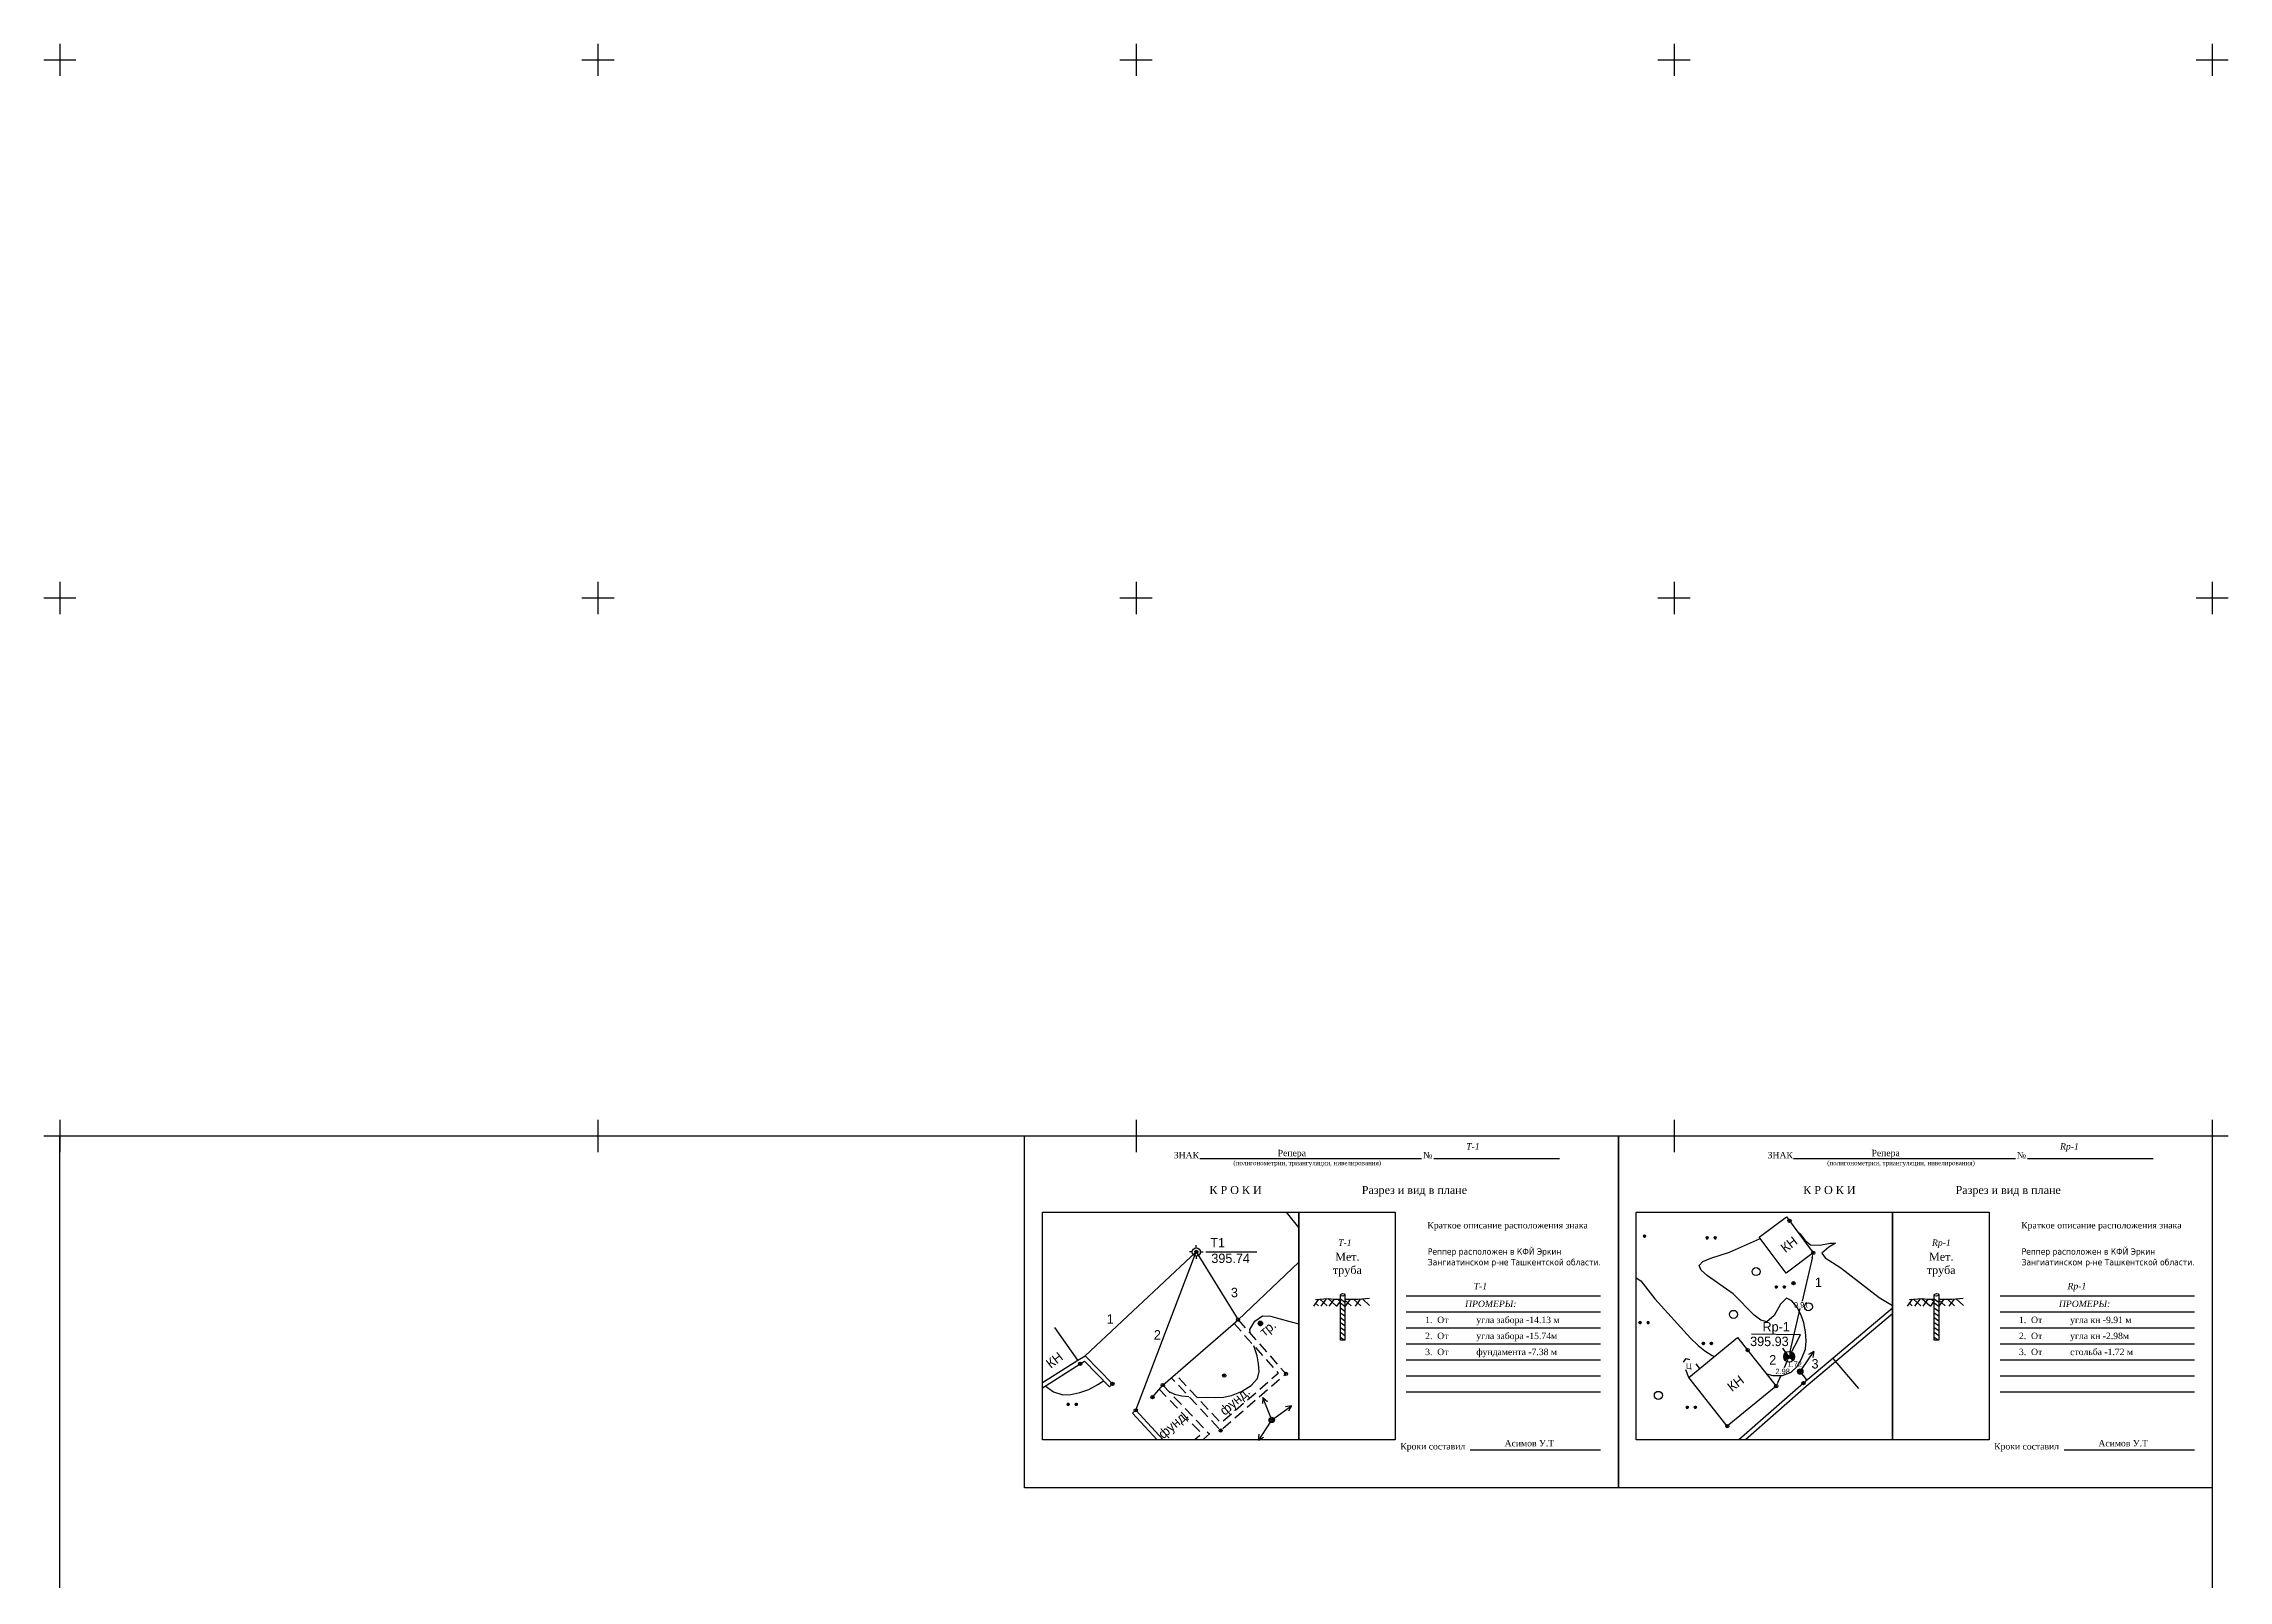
# Model space of a CAD drawing. Extents: x 0 to 61402, y 0 to 11552.
# Drawn here: x 61198.5 to 61401.5, y 11408.7 to 11551.5 of the extents above; entities that cross this region are included whole.
import ezdxf

# ---------------------------------------------------------------- set-up
doc = ezdxf.new("R2010")
doc.units = 0
doc.header["$LTSCALE"] = 0.5
doc.header["$MEASUREMENT"] = 0
doc.header["$PDMODE"] = 32
doc.header["$PDSIZE"] = 0.3
for name, pattern in [('Д_ТРОТ_ТРУБА', [3, 1.5, -1.5]), ('ДОРОГИ_СТРОЯЩ', [9, 8, -1]), ('ЗД_СТР_РАЗВ', [3, 2, -1])]:
    doc.linetypes.add(name, pattern=pattern)
doc.layers.get('0').update_dxf_attribs({"linetype": 'CONTINUOUS'})
doc.layers.get('Defpoints').update_dxf_attribs({"linetype": 'CONTINUOUS'})
for name, color, linetype in [('(001) Сетка', 92, 'CONTINUOUS'), ('(002) Рамка', 7, 'CONTINUOUS'), ('(003) Пункты', 7, 'CONTINUOUS'), ('(007) Здания', 7, 'CONTINUOUS'), ('(020) Теплотрасса', 7, 'ИК_Теплотраса -------т--------'), ('(022) Возд. Линии', 7, 'CONTINUOUS'), ('(025) Дорога', 7, 'CONTINUOUS'), ('(036) Растительность', 7, 'CONTINUOUS'), ('(037) Контуры', 7, 'CONTINUOUS'), ('(038) Деревья', 7, 'CONTINUOUS'), ('(040) Ограда', 7, 'CONTINUOUS'), ('R_Поверхность1_CNT-MIN', 7, 'CONTINUOUS'), ('доп_пик_отм', 7, 'CONTINUOUS'), ('Кроки', 7, 'CONTINUOUS'), ('ТОЧКИ_ОБОСНОВАНИЯ', 5, 'CONTINUOUS')]:
    doc.layers.add(name, color=color, linetype=linetype)
doc.styles.add('BM-431', font='Bm431.ttf')
doc.styles.add('D-431', font='D431.ttf')
doc.styles.add('P-131', font='P131.ttf')
doc.styles.add('S', font='txtwr', dxfattribs={"oblique": 15})
doc.linetypes.add('GAZ_VOZDUSH', pattern='A,1,-2,["~",Standard,S=3,R=0,X=-1.5,Y=-1.5],-1,10', length=14)
doc.linetypes.add('Ograda metalicheskaya 1m', pattern='A,2,-0.5,[3,M,S=1,R=0,X=0,Y=0],-0.5,2', length=5)
doc.linetypes.add('ИК_Теплотраса -------т--------', pattern='A,9,-0.6,["Т",Standard,S=1.2,R=0,X=0,Y=-0.6],-1.2', length=10.8)
doc.linetypes.add('ОГРАДА_БЕТ', pattern='A,4,["|",Standard,S=0.8,R=0,X=0,Y=-0.8],4', length=8)
doc.linetypes.add('ОГРАДА_ДЕР', pattern='A,2.5,["|",Standard,S=0.8,R=0,X=0,Y=-0.8],2.5', length=5)
doc.linetypes.add('ОГРАДА_М_1М', pattern='A,2.5,["о",Standard,S=1,R=0,X=0,Y=-0.35],0.5,["0",Standard,S=0.5,R=0,X=-0.3,Y=-0.25],2.5', length=5.5)
doc.dimstyles.get("Standard").update_dxf_attribs({"dimtxt": 0.18, "dimasz": 0.18, "dimexe": 0.18, "dimexo": 0.0625, "dimgap": 0.09, "dimtad": 0, "dimtih": 1, "dimtoh": 1, "dimdec": 4, "dimzin": 0, "dimdsep": 46, "dimtxsty": 'Standard', "dimcen": 0.09, "dimadec": 0, "dimazin": 0, "dimtfac": 1, "dimtdec": 4, "dimtofl": 0, "dimtmove": 0, "dimatfit": 3, "dimfxl": 1, "dimtolj": 1, "dimtzin": 0, "dimarcsym": 0})

# ---------------------------------------------------------------- blocks, each defined once
blk = doc.blocks.new('Setka')
at = {"layer": '(001) Сетка'}
for p, q in [((-1.5, 0), (1.5, 0)), ((0, 1.5), (0, -1.5))]:
    blk.add_line(p, q, dxfattribs=at)
blk = doc.blocks.new('S1')
at = {"layer": '(022) Возд. Линии'}
for p, q in [((-2, 0), (-1.5, 0.25)), ((-2, 0), (-1.5, -0.25)), ((0, 0), (-2, 0))]:
    blk.add_line(p, q, dxfattribs=at)
blk = doc.blocks.new('SS')
at = {"layer": '(022) Возд. Линии'}
blk.add_circle((0, 0), 0.25, dxfattribs=at)
blk = doc.blocks.new('I00110')
h = blk.add_hatch(color=7)
edge = h.paths.add_edge_path()
edge.add_line((0, 0), (-0.71, 0.71))
edge.add_arc((0, 0), 1, 135, 225)
edge.add_line((-0.71, -0.71), (0, 0))
edge = h.paths.add_edge_path()
edge.add_line((0, 0), (0.71, -0.71))
edge.add_arc((0, 0), 1, 315, 405)
edge.add_line((0.71, 0.71), (0, 0))
at = {"color": 7}
for points in [[(0, 0), (-0.71, 0.71, 0.414214), (-0.71, -0.71)], [(0, 0), (0.71, -0.71, 0.414214), (0.71, 0.71)]]:
    blk.add_lwpolyline(points, format="xyb", close=True, dxfattribs=at)
blk.add_lwpolyline([(0.02, 0), (0.02, 0)], dxfattribs=at)
blk.add_circle((0, 0), 1)
at = {"color": 4, "linetype": 'Continuous', "style": 'S', "oblique": 15}
blk.add_attdef('G', (1.38, 0.22), '', height=2, dxfattribs=at)
at = {"color": 4, "style": 'S', "oblique": 15}
blk.add_attdef('Z', (1.48, -2.3), '', height=2, dxfattribs=at)
blk = doc.blocks.new('d')
at = {"layer": '(038) Деревья'}
blk.add_ellipse((0, 0), major_axis=(0.265, 0.265), ratio=1, start_param=5.497787, end_param=11.780972, dxfattribs=at)
blk = doc.blocks.new('*X59')
at = {"color": 0}
for p, q in [((1.8, 2.04), (2.2, 2.04)), ((1.8, 2.03), (2.2, 2.03)), ((1.8, 2.02), (2.2, 2.02)), ((1.8, 2.01), (2.2, 2.01)), ((1.8, 2), (2.2, 2)), ((1.8, 1.99), (2.2, 1.99)), ((1.8, 1.98), (2.2, 1.98)), ((1.8, 1.97), (2.2, 1.97)), ((1.8, 1.96), (2.2, 1.96)), ((1.81, 2.07), (2.19, 2.07)), ((1.81, 2.06), (2.19, 2.06)), ((1.81, 2.05), (2.19, 2.05)), ((1.81, 1.95), (2.19, 1.95)), ((1.81, 1.94), (2.19, 1.94)), ((1.81, 1.93), (2.19, 1.93)), ((1.82, 2.09), (2.18, 2.09)), ((1.82, 2.08), (2.18, 2.08)), ((1.82, 1.92), (2.18, 1.92)), ((1.82, 1.91), (2.18, 1.91)), ((1.83, 2.11), (2.17, 2.11)), ((1.83, 2.1), (2.17, 2.1)), ((1.83, 1.9), (2.17, 1.9)), ((1.83, 1.89), (2.17, 1.89)), ((1.84, 2.12), (2.16, 2.12)), ((1.84, 1.88), (2.16, 1.88)), ((1.85, 2.13), (2.15, 2.13)), ((1.85, 1.87), (2.15, 1.87)), ((1.86, 2.14), (2.14, 2.14)), ((1.86, 1.86), (2.14, 1.86)), ((1.87, 2.15), (2.13, 2.15)), ((1.87, 1.85), (2.13, 1.85)), ((1.88, 2.16), (2.12, 2.16)), ((1.88, 1.84), (2.12, 1.84)), ((1.9, 2.17), (2.11, 2.17)), ((1.9, 1.83), (2.11, 1.83)), ((1.91, 2.18), (2.09, 2.18)), ((1.91, 1.82), (2.09, 1.82)), ((1.94, 2.19), (2.06, 2.19)), ((1.94, 1.81), (2.06, 1.81))]:
    blk.add_line(p, q, dxfattribs=at)
blk = doc.blocks.new('I04100')
blk.add_circle((0, 0), 0.2)
blk.add_blockref('*X59', (-2, -2))
blk = doc.blocks.new('*D289')
at = {"layer": '(037) Контуры', "color": 0, "linetype": 'ByBlock', "lineweight": -2}
for p, q in [((61360.39, 11429.89), (61360.1, 11430.29)), ((61360.74, 11429.52), (61360.84, 11429.6)), ((61361.77, 11428.15), (61361.87, 11428.22)), ((61362.02, 11427.71), (61362.32, 11427.31))]:
    blk.add_line(p, q, dxfattribs=at)
at = {"layer": '(037) Контуры', "color": 0, "linetype": 'ByBlock'}
for points in [[(61360.46, 11429.94), (61360.33, 11429.84), (61360.69, 11429.49)], [(61362.09, 11427.76), (61361.96, 11427.66), (61361.72, 11428.11)]]:
    blk.add_solid(points, dxfattribs=at)
at = {"layer": 'Defpoints', "color": 0, "linetype": 'ByBlock'}
for p in [(61360.69, 11429.49, 395.93), (61361.72, 11428.11, 394.71), (61361.72, 11428.11)]:
    blk.add_point(p, dxfattribs=at)
at = {"layer": '(037) Контуры', "color": 0, "linetype": 'ByBlock', "insert": (61361.21, 11428.8), "char_height": 0.5, "attachment_point": 5}
blk.add_mtext('\\A1;1.72', dxfattribs=at)
blk = doc.blocks.new('*D290')
at = {"layer": '(037) Контуры', "color": 0, "linetype": 'ByBlock', "lineweight": -2}
for p, q in [((61360.49, 11429.03), (61360.24, 11428.46)), ((61360.63, 11429.51), (61360.52, 11429.56)), ((61359.69, 11427.21), (61359.94, 11427.78)), ((61359.44, 11426.78), (61359.33, 11426.83))]:
    blk.add_line(p, q, dxfattribs=at)
at = {"layer": '(037) Контуры', "color": 0, "linetype": 'ByBlock'}
for points in [[(61360.41, 11429.06), (61360.56, 11429), (61360.69, 11429.49)], [(61359.62, 11427.25), (61359.77, 11427.18), (61359.49, 11426.75)]]:
    blk.add_solid(points, dxfattribs=at)
at = {"layer": 'Defpoints', "color": 0, "linetype": 'ByBlock'}
for p in [(61360.69, 11429.49, 395.93), (61359.49, 11426.75, 394.79), (61359.49, 11426.75)]:
    blk.add_point(p, dxfattribs=at)
at = {"layer": '(037) Контуры', "color": 0, "linetype": 'ByBlock', "insert": (61360.09, 11428.12), "char_height": 0.5, "attachment_point": 5}
blk.add_mtext('\\A1;2.98', dxfattribs=at)
blk = doc.blocks.new('*D291')
at = {"layer": '(037) Контуры', "color": 0, "linetype": 'ByBlock', "lineweight": -2}
for p, q in [((61362.87, 11439.15), (61362.76, 11439.18)), ((61362.82, 11438.65), (61361.89, 11434.65)), ((61360.8, 11429.97), (61361.73, 11433.97)), ((61360.63, 11429.5), (61360.51, 11429.53))]:
    blk.add_line(p, q, dxfattribs=at)
at = {"layer": '(037) Контуры', "color": 0, "linetype": 'ByBlock'}
for points in [[(61362.74, 11438.67), (61362.9, 11438.63), (61362.93, 11439.14)], [(61360.72, 11429.99), (61360.88, 11429.96), (61360.69, 11429.49)]]:
    blk.add_solid(points, dxfattribs=at)
at = {"layer": 'Defpoints', "color": 0, "linetype": 'ByBlock'}
for p in [(61362.93, 11439.14, 394.99), (61360.69, 11429.49), (61360.69, 11429.49)]:
    blk.add_point(p, dxfattribs=at)
at = {"layer": '(037) Контуры', "color": 0, "linetype": 'ByBlock', "insert": (61361.81, 11434.31), "char_height": 0.5, "attachment_point": 5}
blk.add_mtext('\\A1;9.91', dxfattribs=at)
blk = doc.blocks.new('I00050')
for p, q in [((0, 0.735), (0, 1.235)), ((0, -0.03), (0, 0.03)), ((-0.75, -0.015), (-1.25, -0.015)), ((0, -0.765), (0, -1.265)), ((0.75, -0.015), (1.25, -0.015))]:
    blk.add_line(p, q)
blk.add_circle((0, -0.015), 0.75)
at = {"style": 'S', "oblique": 15}
blk.add_attdef('N', (-3.795308, -0.678277), '', height=2, dxfattribs=at)
at = {"color": 4, "style": 'S', "oblique": 15}
for tag, p in [('C', (1.44807, 0.170889)), ('Z', (1.578418, -2.220416))]:
    blk.add_attdef(tag, p, '', height=2, dxfattribs=at)
blk = doc.blocks.new('S2')
at = {"layer": '(022) Возд. Линии'}
for p, q in [((0, 0), (2, 0)), ((2, 0), (1.5, 0.25)), ((2, 0), (1.5, -0.25))]:
    blk.add_line(p, q, dxfattribs=at)
blk = doc.blocks.new('*X191')
at = {"color": 0}
for p, q in [((9.5, 5.08), (10.49, 5.08)), ((9.51, 5.12), (10.48, 5.12)), ((9.51, 5.11), (10.48, 5.11)), ((9.51, 5.1), (10.48, 5.1)), ((9.51, 5.09), (10.49, 5.09)), ((9.52, 5.16), (10.47, 5.16)), ((9.52, 5.15), (10.47, 5.15)), ((9.52, 5.14), (10.47, 5.14)), ((9.52, 5.13), (10.48, 5.13)), ((9.53, 5.18), (10.46, 5.18)), ((9.53, 5.17), (10.46, 5.17)), ((9.54, 5.2), (10.45, 5.2)), ((9.54, 5.19), (10.46, 5.19)), ((9.55, 5.22), (10.44, 5.22)), ((9.55, 5.21), (10.45, 5.21)), ((9.56, 5.24), (10.43, 5.24)), ((9.56, 5.23), (10.44, 5.23)), ((9.57, 5.26), (10.42, 5.26)), ((9.57, 5.25), (10.43, 5.25)), ((9.58, 5.27), (10.41, 5.27)), ((9.59, 5.29), (10.4, 5.29)), ((9.59, 5.28), (10.41, 5.28)), ((9.6, 5.3), (10.39, 5.3)), ((9.61, 5.31), (10.38, 5.31)), ((9.62, 5.32), (10.37, 5.32)), ((9.63, 5.33), (10.37, 5.33)), ((9.64, 5.34), (10.36, 5.34)), ((9.65, 5.35), (10.35, 5.35)), ((9.66, 5.36), (10.34, 5.36)), ((9.67, 5.37), (10.32, 5.37)), ((9.68, 5.38), (10.31, 5.38)), ((9.69, 5.39), (10.3, 5.39)), ((9.71, 5.4), (10.29, 5.4)), ((9.72, 5.41), (10.27, 5.41)), ((9.74, 5.42), (10.26, 5.42)), ((9.75, 5.43), (10.24, 5.43)), ((9.77, 5.44), (10.22, 5.44)), ((9.79, 5.45), (10.2, 5.45)), ((9.82, 5.46), (10.18, 5.46)), ((9.85, 5.47), (10.15, 5.47)), ((9.88, 5.48), (10.11, 5.48)), ((9.94, 5.49), (10.05, 5.49)), ((9.5, 5.07), (10.49, 5.07)), ((9.5, 5.06), (10.49, 5.06)), ((9.5, 5.05), (10.49, 5.05)), ((9.5, 5.04), (10.49, 5.04)), ((9.5, 5.03), (10.49, 5.03)), ((9.5, 5.02), (10.5, 5.02)), ((9.5, 5.01), (10.5, 5.01)), ((9.5, 5), (10.5, 5)), ((9.5, 4.99), (10.5, 4.99)), ((9.5, 4.98), (10.5, 4.98)), ((9.5, 4.97), (10.5, 4.97)), ((9.5, 4.96), (10.49, 4.96)), ((9.5, 4.95), (10.49, 4.95)), ((9.5, 4.94), (10.49, 4.94)), ((9.5, 4.93), (10.49, 4.93)), ((9.5, 4.92), (10.49, 4.92)), ((9.5, 4.91), (10.49, 4.91)), ((9.5, 4.9), (10.49, 4.9)), ((9.51, 4.89), (10.49, 4.89)), ((9.51, 4.88), (10.48, 4.88)), ((9.51, 4.87), (10.48, 4.87)), ((9.51, 4.86), (10.48, 4.86)), ((9.52, 4.85), (10.48, 4.85)), ((9.52, 4.84), (10.47, 4.84)), ((9.52, 4.83), (10.47, 4.83)), ((9.53, 4.82), (10.47, 4.82)), ((9.53, 4.81), (10.46, 4.81)), ((9.53, 4.8), (10.46, 4.8)), ((9.54, 4.79), (10.45, 4.79)), ((9.54, 4.78), (10.45, 4.78)), ((9.55, 4.77), (10.44, 4.77)), ((9.55, 4.76), (10.44, 4.76)), ((9.56, 4.75), (10.43, 4.75)), ((9.56, 4.74), (10.43, 4.74)), ((9.57, 4.73), (10.42, 4.73)), ((9.58, 4.72), (10.41, 4.72)), ((9.58, 4.71), (10.41, 4.71)), ((9.59, 4.7), (10.4, 4.7)), ((9.6, 4.69), (10.39, 4.69)), ((9.61, 4.68), (10.39, 4.68)), ((9.61, 4.67), (10.38, 4.67)), ((9.62, 4.66), (10.37, 4.66)), ((9.63, 4.65), (10.36, 4.65)), ((9.64, 4.64), (10.35, 4.64)), ((9.65, 4.63), (10.34, 4.63)), ((9.66, 4.62), (10.33, 4.62)), ((9.67, 4.61), (10.32, 4.61)), ((9.69, 4.6), (10.31, 4.6)), ((9.7, 4.59), (10.29, 4.59)), ((9.71, 4.58), (10.28, 4.58)), ((9.73, 4.57), (10.26, 4.57)), ((9.75, 4.56), (10.25, 4.56)), ((9.76, 4.55), (10.23, 4.55)), ((9.78, 4.54), (10.21, 4.54)), ((9.81, 4.53), (10.18, 4.53)), ((9.83, 4.52), (10.16, 4.52)), ((9.87, 4.51), (10.12, 4.51)), ((9.91, 4.5), (10.08, 4.5))]:
    blk.add_line(p, q, dxfattribs=at)
blk = doc.blocks.new('I01070')
at = {"color": 0}
blk.add_circle((0.05, 0.03), 0.5, dxfattribs=at)
blk.add_blockref('*X191', (-9.95, -4.96), dxfattribs=at)

msp = doc.modelspace()

# ---------------------------------------------------------------- linework, layer by layer
at = {"layer": '(002) Рамка', "linetype": 'Continuous'}
msp.add_lwpolyline([(61200, 11450), (61400, 11450), (61400, 11250), (61200, 11250)], close=True, dxfattribs=at)
at = {"layer": '(003) Пункты'}
msp.add_line((61306.479, 11439.227, 395.735), (61311.215, 11439.227, 395.735), dxfattribs=at)
at = {"layer": '(003) Пункты', "elevation": 395.93}
msp.add_lwpolyline([(61360.686, 11429.487), (61361.733, 11431.527), (61357.194, 11431.572)], dxfattribs=at)
at = {"layer": '(007) Здания', "linetype": 'Continuous'}
for points, elevation in [([(61360.401, 11437.256), (61357.911, 11440.609), (61360.445, 11442.491), (61362.935, 11439.137), (61360.401, 11437.256)], 395.008), ([(61294.608, 11429.169), (61292.453, 11432.214)], 395.418), ([(61354.947, 11423.038), (61351.358, 11427.566), (61355.905, 11431.282), (61359.494, 11426.754), (61354.947, 11423.038)], 394.83), ([(61364.74, 11429.318), (61367.131, 11426.535)], 395.549)]:
    msp.add_lwpolyline(points, dxfattribs=dict(at, elevation=elevation))
at = {"layer": '(007) Здания', "linetype": 'ЗД_СТР_РАЗВ', "flags": 128}
for points, elevation in [([(61309.479, 11432.927), (61313.934, 11427.888), (61307.872, 11422.633), (61303.277, 11427.54)], 395.543), ([(61309.104, 11432.596), (61313.225, 11427.935), (61307.908, 11423.326), (61303.642, 11427.881)], 395.543), ([(61302.127, 11426.51), (61306.1, 11422.338), (61305.459, 11421.761)], 395.535), ([(61302.489, 11426.855), (61306.816, 11422.31), (61306.206, 11421.761)], 395.535)]:
    msp.add_lwpolyline(points, dxfattribs=dict(at, elevation=elevation))
at = {"layer": '(020) Теплотрасса', "linetype": 'GAZ_VOZDUSH', "elevation": 395.42, "flags": 128}
msp.add_lwpolyline([(61315.132, 11441.504), (61313.993, 11442.925)], dxfattribs=at)
at = {"layer": '(025) Дорога', "linetype": 'Д_ТРОТ_ТРУБА', "elevation": 394.83, "flags": 128}
msp.add_lwpolyline([(61351.358, 11427.566), (61350.858, 11428.975), (61351.127, 11429.324), (61351.763, 11429.136), (61352.37, 11428.393)], dxfattribs=at)
at = {"layer": '(040) Ограда', "linetype": 'Continuous'}
for points in [[(61291.313, 11442.925), (61315.132, 11442.925), (61315.132, 11421.761), (61291.313, 11421.761)], [(61291.313, 11442.925), (61315.132, 11442.925), (61315.132, 11421.761), (61291.313, 11421.761)], [(61291.313, 11442.925), (61315.132, 11442.925), (61315.132, 11421.761), (61291.313, 11421.761)], [(61346.492, 11442.925), (61370.311, 11442.925), (61370.311, 11421.761), (61346.492, 11421.761)], [(61346.492, 11442.925), (61370.311, 11442.925), (61370.311, 11421.761), (61346.492, 11421.761)], [(61346.492, 11442.925), (61370.311, 11442.925), (61370.311, 11421.761), (61346.492, 11421.761)]]:
    msp.add_lwpolyline(points, close=True, dxfattribs=at)
at = {"layer": '(040) Ограда'}
for points in [[(61315.132, 11421.761), (61315.132, 11442.925), (61324.09, 11442.925)], [(61315.132, 11421.761), (61315.132, 11442.925), (61324.09, 11442.925)], [(61370.311, 11421.761), (61370.311, 11442.925), (61379.269, 11442.925)], [(61370.311, 11421.761), (61370.311, 11442.925), (61379.269, 11442.925)]]:
    msp.add_lwpolyline(points, dxfattribs=at)
at = {"layer": '(040) Ограда', "linetype": 'ОГРАДА_М_1М', "elevation": 395.811, "flags": 128}
msp.add_lwpolyline([(61301.533, 11425.736), (61302.489, 11426.855), (61309.479, 11432.927), (61315.132, 11438.279)], dxfattribs=at)
at = {"layer": '(040) Ограда', "linetype": 'Continuous'}
for points, elevation in [([(61370.311, 11433.994), (61362.018, 11427.032), (61356.015, 11421.761)], 395.549), ([(61291.313, 11426.611), (61294.822, 11428.831), (61295.204, 11429.073)], 395.418), ([(61295.204, 11429.073), (61297.524, 11426.685)], 395.505), ([(61295.265, 11429.584), (61297.811, 11426.964)], 395.505), ([(61297.811, 11426.964), (61297.524, 11426.685)], 395.47), ([(61299.683, 11424.235), (61301.974, 11421.761)], 395.505)]:
    msp.add_lwpolyline(points, dxfattribs=dict(at, elevation=elevation))
at = {"layer": '(040) Ограда', "linetype": 'ОГРАДА_ДЕР', "elevation": 395.549}
msp.add_lwpolyline([(61370.311, 11433.472), (61362.278, 11426.729), (61356.621, 11421.761)], dxfattribs=at)
at = {"layer": '(040) Ограда', "linetype": 'ОГРАДА_БЕТ', "flags": 128}
for points, elevation in [([(61291.313, 11427.085), (61294.608, 11429.169), (61295.265, 11429.584)], 395.418), ([(61299.683, 11424.235), (61299.977, 11424.507), (61302.518, 11421.761)], 395.505)]:
    msp.add_lwpolyline(points, dxfattribs=dict(at, elevation=elevation))
at = {"layer": '(040) Ограда'}
for centre in [(61319.206, 11435.24), (61374.384, 11435.24)]:
    msp.add_ellipse(centre, major_axis=(0.208, 0.009), ratio=0.5529199, start_param=-1.5707963, end_param=4.712389, dxfattribs=at)
at = {"color": 1, "linetype": 'Ograda metalicheskaya 1m', "lineweight": 25}
for points, elevation in [([(61295.265, 11429.584), (61305.603, 11439.242), (61309.479, 11432.927)], 395.418), ([(61299.977, 11424.507), (61305.603, 11439.242)], 395.505)]:
    msp.add_lwpolyline(points, dxfattribs=dict(at, elevation=elevation))
at = {"layer": 'R_Поверхность1_CNT-MIN', "color": 44, "linetype": 'Continuous'}
for points, elevation in [([(61358.591, 11427.894), (61359.166, 11427.745), (61360.075, 11427.749), (61360.889, 11428.042), (61361.445, 11428.589), (61361.881, 11429.364), (61362.203, 11430.185), (61362.279, 11430.954), (61362.221, 11431.806), (61362.057, 11432.641), (61361.812, 11433.357), (61361.433, 11434.062), (61360.951, 11434.667), (61360.449, 11434.921), (61359.886, 11434.36), (61359.296, 11433.315), (61358.624, 11432.716), (61358.062, 11432.874), (61357.442, 11433.352), (61355.48, 11435.338), (61353.1, 11437.003), (61352.526, 11437.517), (61352.335, 11437.96), (61352.676, 11438.337), (61353.418, 11438.64), (61355.142, 11439.201), (61357.949, 11440.443), (61358.017, 11440.466)], 395), ([(61361.492, 11441.08), (61361.707, 11440.917), (61362.159, 11440.315), (61362.681, 11439.876), (61363.558, 11439.859), (61364.518, 11440.036), (61365.005, 11440.054), (61364.384, 11439.662), (61363.717, 11439.122), (61364.044, 11438.684), (61365.497, 11437.743), (61369.055, 11434.987), (61370.299, 11434.235)], 395), ([(61346.492, 11436.83), (61346.922, 11436.534), (61348.214, 11434.862), (61351.538, 11431.198), (61352.225, 11430.535), (61352.867, 11430.038), (61353.532, 11429.613), (61353.738, 11429.511)], 395), ([(61310.627, 11431.628), (61310.589, 11432.023), (61311.027, 11432.79), (61311.759, 11433.28), (61312.513, 11433.271), (61314.292, 11432.745), (61315.132, 11432.548)], 395.5), ([(61305.663, 11425.724), (61305.811, 11425.709), (61306.588, 11425.718), (61307.373, 11425.703), (61308.141, 11425.735), (61308.865, 11425.881), (61309.814, 11426.269), (61310.704, 11426.812), (61311.295, 11427.461), (61311.442, 11428.103), (61311.372, 11428.823), (61311.245, 11429.557), (61310.988, 11430.405), (61310.949, 11430.51)], 395.5), ([(61291.569, 11426.773), (61292.331, 11426.221), (61293.196, 11425.953), (61293.96, 11425.971), (61294.786, 11426.159), (61295.603, 11426.43), (61296.454, 11426.895), (61296.98, 11427.245)], 395.5), ([(61303.103, 11426.211), (61303.572, 11426.006), (61304.266, 11425.866), (61304.905, 11425.801)], 395.5)]:
    msp.add_lwpolyline(points, dxfattribs=dict(at, elevation=elevation))
at = {"layer": 'доп_пик_отм', "linetype": 'ByBlock'}
for points in [[(61291.313, 11442.925), (61324.09, 11442.925), (61324.09, 11421.761), (61291.313, 11421.761)], [(61291.313, 11442.925), (61324.09, 11442.925), (61324.09, 11421.761), (61291.313, 11421.761)], [(61346.492, 11442.925), (61379.269, 11442.925), (61379.269, 11421.761), (61346.492, 11421.761)], [(61346.492, 11442.925), (61379.269, 11442.925), (61379.269, 11421.761), (61346.492, 11421.761)]]:
    msp.add_lwpolyline(points, close=True, dxfattribs=at)
at = {"layer": 'Кроки', "linetype": 'Continuous'}
for p, q in [((61319.414, 11434.538, -160.728), (61318.997, 11434.83, -160.728)), ((61319.414, 11434.157, -160.728), (61318.997, 11434.449, -160.728)), ((61319.414, 11433.704, -160.728), (61318.997, 11433.996, -160.728)), ((61319.414, 11433.251, -160.728), (61318.997, 11433.543, -160.728)), ((61319.414, 11432.797, -160.728), (61318.997, 11433.09, -160.728)), ((61374.593, 11434.538, -160.728), (61374.176, 11434.83, -160.728)), ((61374.593, 11434.157, -160.728), (61374.176, 11434.449, -160.728)), ((61374.593, 11433.704, -160.728), (61374.176, 11433.996, -160.728)), ((61374.593, 11433.251, -160.728), (61374.176, 11433.543, -160.728)), ((61374.593, 11432.797, -160.728), (61374.176, 11433.09, -160.728)), ((61319.414, 11432.344, -160.728), (61318.997, 11432.636, -160.728)), ((61319.414, 11431.891, -160.728), (61318.997, 11432.183, -160.728)), ((61319.414, 11431.437, -160.728), (61318.997, 11431.73, -160.728)), ((61319.354, 11431.026, -160.728), (61318.997, 11431.276, -160.728)), ((61374.593, 11432.344, -160.728), (61374.176, 11432.636, -160.728)), ((61374.593, 11431.891, -160.728), (61374.176, 11432.183, -160.728)), ((61374.593, 11431.437, -160.728), (61374.176, 11431.73, -160.728)), ((61374.533, 11431.026, -160.728), (61374.176, 11431.276, -160.728))]:
    msp.add_line(p, q, dxfattribs=at)
at = {"layer": 'Кроки', "linetype": 'ByBlock'}
for points in [[(61289.642, 11450), (61344.821, 11450), (61344.821, 11417.298), (61289.642, 11417.298)], [(61344.821, 11450), (61400, 11450), (61400, 11417.298), (61344.821, 11417.298)]]:
    msp.add_lwpolyline(points, close=True, dxfattribs=at)
at = {"layer": 'Кроки'}
for points in [[(61289.642, 11450), (61344.821, 11450), (61344.821, 11417.298), (61289.642, 11417.298)], [(61344.821, 11450), (61400, 11450), (61400, 11417.298), (61344.821, 11417.298)]]:
    msp.add_lwpolyline(points, close=True, dxfattribs=at)
at = {"layer": 'Кроки', "lineweight": -2}
for points in [[(61305.932, 11447.907), (61326.534, 11447.907)], [(61327.665, 11447.9), (61339.347, 11447.9)], [(61361.111, 11447.907), (61381.713, 11447.907)], [(61382.844, 11447.9), (61394.526, 11447.9)], [(61325.114, 11435.15), (61343.168, 11435.15)], [(61380.293, 11435.15), (61398.347, 11435.15)], [(61325.114, 11433.663), (61343.168, 11433.663)], [(61380.293, 11433.663), (61398.347, 11433.663)], [(61325.114, 11432.176), (61343.168, 11432.176)], [(61380.293, 11432.176), (61398.347, 11432.176)], [(61325.114, 11430.689), (61343.168, 11430.689)], [(61325.114, 11429.203), (61343.168, 11429.203)], [(61380.293, 11430.689), (61398.347, 11430.689)], [(61380.293, 11429.203), (61398.347, 11429.203)], [(61325.114, 11427.716), (61343.168, 11427.716)], [(61380.293, 11427.716), (61398.347, 11427.716)], [(61325.114, 11426.229), (61343.168, 11426.229)], [(61380.293, 11426.229), (61398.347, 11426.229)], [(61331.067, 11420.839), (61343.173, 11420.839)], [(61386.246, 11420.839), (61398.352, 11420.839)]]:
    msp.add_lwpolyline(points, dxfattribs=at)
at = {"layer": 'Кроки', "linetype": 'Continuous'}
for points in [[(61319.414, 11435.24), (61319.414, 11435.24), (61319.414, 11431.026), (61318.997, 11431.026), (61318.997, 11435.24), (61318.997, 11435.24)], [(61374.593, 11435.24), (61374.593, 11435.24), (61374.593, 11431.026), (61374.176, 11431.026), (61374.176, 11435.24), (61374.176, 11435.24)], [(61316.954, 11434.821), (61316.484, 11434.179)], [(61316.685, 11434.454), (61316.944, 11434.221)], [(61316.69, 11434.802), (61317.859, 11434.889), (61318.358, 11434.832), (61318.997, 11434.832)], [(61317.073, 11434.83), (61317.752, 11434.221)], [(61317.68, 11434.875), (61317.172, 11434.179)], [(61317.859, 11434.889), (61318.612, 11434.223)], [(61318.411, 11434.832), (61317.934, 11434.179)], [(61318.997, 11434.674), (61318.613, 11434.149)], [(61318.72, 11434.832), (61318.997, 11434.584)], [(61319.414, 11434.832), (61320.615, 11434.832), (61321.687, 11434.92)], [(61319.414, 11434.756), (61320.009, 11434.223)], [(61319.897, 11434.821), (61319.428, 11434.179)], [(61320.214, 11434.832), (61320.893, 11434.223)], [(61320.844, 11434.851), (61320.353, 11434.179)], [(61321.033, 11434.867), (61321.712, 11434.258)], [(61372.133, 11434.821), (61371.663, 11434.179)], [(61371.864, 11434.454), (61372.123, 11434.221)], [(61371.869, 11434.802), (61373.037, 11434.889), (61373.537, 11434.832), (61374.176, 11434.832)], [(61372.252, 11434.83), (61372.931, 11434.221)], [(61372.859, 11434.875), (61372.35, 11434.179)], [(61373.037, 11434.889), (61373.79, 11434.223)], [(61373.59, 11434.832), (61373.113, 11434.179)], [(61374.176, 11434.674), (61373.791, 11434.149)], [(61373.899, 11434.832), (61374.176, 11434.584)], [(61374.593, 11434.832), (61375.794, 11434.832), (61376.866, 11434.92)], [(61374.593, 11434.756), (61375.187, 11434.223)], [(61375.076, 11434.821), (61374.607, 11434.179)], [(61375.393, 11434.832), (61376.072, 11434.223)], [(61376.023, 11434.851), (61375.532, 11434.179)], [(61376.212, 11434.867), (61376.891, 11434.258)]]:
    msp.add_lwpolyline(points, dxfattribs=at)
at = {"layer": 'ТОЧКИ_ОБОСНОВАНИЯ'}
for p in [(61360.729, 11442.108, 395.008), (61305.603, 11439.227, 395.735), (61362.935, 11439.137, 394.987), (61361.097, 11436.325, 394.899), (61309.479, 11432.927, 395.543), (61311.566, 11432.6, 395.457), (61294.822, 11428.831, 395.73), (61356.837, 11430.106, 395.073), (61360.694, 11429.487, 395.93), (61297.811, 11426.964, 395.47), (61302.489, 11426.855, 395.535), (61308.198, 11427.732, 395.616), (61313.934, 11427.888, 395.433), (61359.494, 11426.754, 394.794), (61361.723, 11428.109, 394.709), (61362.018, 11427.032, 394.693), (61301.533, 11425.736, 395.361), (61299.977, 11424.507, 395.505), (61312.618, 11423.612, 395.27), (61354.947, 11423.038, 394.83), (61307.872, 11422.633, 395.361)]:
    msp.add_point(p, dxfattribs=at)

# ---------------------------------------------------------------- block references
at = {"layer": '(001) Сетка'}
for p in [(61200, 11550), (61250, 11550), (61300, 11550), (61350, 11550), (61400, 11550), (61200, 11500), (61250, 11500), (61300, 11500), (61350, 11500), (61400, 11500), (61200, 11450), (61250, 11450), (61300, 11450), (61350, 11450), (61400, 11450)]:
    msp.add_blockref('Setka', p, dxfattribs=at)
at = {"layer": '(003) Пункты', "xscale": 0.5, "yscale": 0.5, "zscale": 0.5}
for name, p in [('I00050', (61305.603, 11439.227, 395.735)), ('I00110', (61360.686, 11429.487, 395.93))]:
    msp.add_blockref(name, p, dxfattribs=at)
at = {"layer": '(020) Теплотрасса', "linetype": 'Continuous', "xscale": 0.3999999999941792, "yscale": 0.4000000000014552, "zscale": 0.3999999999999773}
msp.add_blockref('I01070', (61311.541, 11432.584, 395.457), dxfattribs=at)
at = {"layer": '(022) Возд. Линии'}
for name, p, rotation in [('S1', (61361.863, 11428.318, 394.709), 236.061270222572), ('SS', (61361.723, 11428.109, 394.709), 311.5356376086368), ('S1', (61312.525, 11423.846, 395.27), 291.5822803487869), ('S2', (61312.819, 11423.755, 395.27), 35.43863107840075), ('S2', (61312.482, 11423.408, 394.709), 236.1498064898843)]:
    msp.add_blockref(name, p, dxfattribs=dict(at, rotation=rotation))
msp.add_blockref('SS', (61312.618, 11423.612, 395.27), dxfattribs=at)
at = {"layer": '(036) Растительность', "linetype": 'Continuous', "xscale": 0.5, "yscale": 0.5, "zscale": 0.5}
for p in [(61347.254, 11440.703), (61353.072, 11440.544), (61353.822, 11440.544), (61359.496, 11435.978), (61360.246, 11435.978), (61346.837, 11432.665), (61347.587, 11432.665), (61352.712, 11430.73), (61353.462, 11430.73), (61293.698, 11425.071), (61294.448, 11425.071), (61351.223, 11424.795), (61351.973, 11424.795)]:
    msp.add_blockref('I04100', p, dxfattribs=at)
at = {"layer": '(038) Деревья', "linetype": 'Continuous'}
for p in [(61357.62, 11437.396), (61355.515, 11433.423, 395), (61362.48, 11434.127), (61348.541, 11425.895)]:
    msp.add_blockref('d', p, dxfattribs=at)

# ---------------------------------------------------------------- texts
at = {"layer": '(003) Пункты', "style": 'D-431'}
for s, p in [('T1', (61306.902, 11439.64, 395.735)), ('395.74', (61307.002, 11438.194, 395.735)), ('395.93', (61357.068, 11430.475)), ('Rp-1', (61358.216, 11431.834))]:
    msp.add_text(s, height=0.875, dxfattribs=at).set_placement(p)
at = {"layer": '(003) Пункты', "color": 1, "style": 'P-131'}
for s, p in [('3', (61308.822, 11435.016)), ('1', (61363.085, 11435.965)), ('1', (61297.282, 11432.557)), ('2', (61301.658, 11431.085)), ('2', (61358.842, 11428.762)), ('3', (61362.77, 11428.391))]:
    msp.add_text(s, height=0.875, dxfattribs=at).set_placement(p)
at = {"layer": '(007) Здания', "style": 'P-131'}
for s, rotation, p in [('КН', 37.60221, (61360.342, 11439.101)), ('КН', 37.60221, (61292.081, 11428.359)), ('КН', 37.60221, (61355.378, 11426.193)), ('фунд.', 41.08772, (61308.251, 11423.984, 395.543)), ('фунд.', 41.08772, (61302.538, 11421.802))]:
    msp.add_text(s, height=0.88, rotation=rotation, dxfattribs=at).set_placement(p)
at = {"layer": '(025) Дорога', "linetype": 'ДОРОГИ_СТРОЯЩ', "style": 'BM-431'}
msp.add_text('тр.', height=0.875, rotation=39.50486, dxfattribs=at).set_placement((61311.943, 11431.329))
msp.add_text('Ц', height=0.5, dxfattribs=at).set_placement((61351.117, 11428.367))
at = {"layer": 'Кроки', "style": 'BM-431'}
for s, insert, char_height, width, attachment_point in [('{\\fTimes New Roman|b0|i1|c0|p18;T-\\fTimes New Roman|b0|i1|c204|p18;1}', (61330.685, 11449.332), 0.59471, 1.78701, 1), ('{\\fTimes New Roman|b0|i1|c0|p18;Rp-\\fTimes New Roman|b0|i1|c204|p18;1}', (61385.863, 11449.332), 0.59471, 1.78701, 1), ('{\\fTimes New Roman|b0|i0|c204|p18;ЗНАК}', (61303.515, 11448.519), 0.59471, 2.94411, 1), ('{\\fTimes New Roman|b0|i0|c204|p18;(полигонометрии, триангуляции, нивелирования)}', (61309.046, 11447.704), 0.42479, 13.60839, 1), ('{\\fTimes New Roman|b0|i0|c204|p18;Репера}', (61313.169, 11448.713), 0.59471, 14.03237, 1), ('{\\fTimes New Roman|b0|i0|c204|p18;№}', (61326.674, 11448.519), 0.59471, 1.5675, 1), ('{\\fTimes New Roman|b0|i0|c204|p18;ЗНАК}', (61358.694, 11448.519), 0.59471, 2.94411, 1), ('{\\fTimes New Roman|b0|i0|c204|p18;(полигонометрии, триангуляции, нивелирования)}', (61364.225, 11447.704), 0.42479, 13.60839, 1), ('{\\fTimes New Roman|b0|i0|c204|p18;Репера}', (61368.348, 11448.713), 0.59471, 14.03237, 1), ('{\\fTimes New Roman|b0|i0|c204|p18;№}', (61381.853, 11448.519), 0.59471, 1.5675, 1), ('{\\fTimes New Roman|b0|i0|c204|p18;К Р О К И}', (61306.821, 11445.353), 0.74339, 5.54494, 1), ('{\\fTimes New Roman|b0|i0|c204|p18;Разрез и вид в плане}', (61320.976, 11445.353), 0.74339, 10.61895, 1), ('{\\fTimes New Roman|b0|i0|c204|p18;К Р О К И}', (61362, 11445.353), 0.74339, 5.54494, 1), ('{\\fTimes New Roman|b0|i0|c204|p18;Разрез и вид в плане}', (61376.155, 11445.353), 0.74339, 10.61895, 1), ('{\\fTimes New Roman|b0|i0|c204|p18;Краткое описание расположения знака}', (61327.077, 11442), 0.59471, 18.92463, 1), ('{\\fTimes New Roman|b0|i0|c204|p18;Краткое описание расположения знака}', (61382.256, 11442), 0.59471, 18.92463, 1), ('{\\fTimes New Roman|b0|i0|c204|p18;Мет.\\Pтруба}', (61319.645, 11439.156), 0.74339, 7.30261, 2), ('{\\fTimes New Roman|b0|i1|c0|p18;T-\\fTimes New Roman|b0|i1|c204|p18;1}', (61318.784, 11440.382), 0.59471, 1.78701, 1), ('{\\fTahoma|b0|i0|c204|p34;Реппер расположен\\fTahoma|b0|i0|c0|p34; \\fTahoma|b0|i0|c204|p34;в КФЙ Эркин  \\PЗангиатинском р-не Ташкентской\\fTahoma|b0|i0|c0|p34; \\fTahoma|b0|i0|c204|p34;области.}', (61327.118, 11439.561), 0.594712, 19.67547, 1), ('{\\fTimes New Roman|b0|i0|c204|p18;Мет.\\Pтруба}', (61374.823, 11439.156), 0.74339, 7.30261, 2), ('{\\fTimes New Roman|b0|i1|c0|p18;Rp-\\fTimes New Roman|b0|i1|c204|p18;1}', (61373.963, 11440.382), 0.59471, 1.78701, 1), ('{\\fTahoma|b0|i0|c204|p34;Реппер расположен\\fTahoma|b0|i0|c0|p34; \\fTahoma|b0|i0|c204|p34;в КФЙ Эркин  \\PЗангиатинском р-не Ташкентской\\fTahoma|b0|i0|c0|p34; \\fTahoma|b0|i0|c204|p34;области.}', (61382.297, 11439.561), 0.594712, 19.67547, 1), ('{\\fTimes New Roman|b0|i1|c0|p18;T-\\fTimes New Roman|b0|i1|c204|p18;1}', (61331.379, 11436.353), 0.59471, 1.78701, 1), ('{\\fTimes New Roman|b0|i1|c0|p18;Rp-\\fTimes New Roman|b0|i1|c204|p18;1}', (61386.558, 11436.353), 0.59471, 1.78701, 1), ('{\\fTimes New Roman|b0|i0|c0|p18;1\\fTimes New Roman|b0|i0|c204|p18;. \\fTimes New Roman|b0|i0|c0|p18; \\fTimes New Roman|b0|i0|c204|p18;От ^Iугла забора -\\fTimes New Roman|b0|i0|c0|p18;14.13 \\fTimes New Roman|b0|i0|c204|p18;м}', (61326.868, 11433.206), 0.594712, 19.58463, 1), ('{\\fTimes New Roman|b0|i1|c204|p18;ПРОМЕРЫ:}', (61330.578, 11434.7), 0.59471, 4.6665, 1), ('{\\fTimes New Roman|b0|i0|c0|p18;1\\fTimes New Roman|b0|i0|c204|p18;. \\fTimes New Roman|b0|i0|c0|p18; \\fTimes New Roman|b0|i0|c204|p18;От ^Iугла кн -9.91\\fTimes New Roman|b0|i0|c0|p18; \\fTimes New Roman|b0|i0|c204|p18;м}', (61382.047, 11433.206), 0.594712, 19.58463, 1), ('{\\fTimes New Roman|b0|i1|c204|p18;ПРОМЕРЫ:}', (61385.757, 11434.7), 0.59471, 4.6665, 1), ('{\\fTimes New Roman|b0|i0|c0|p18;2\\fTimes New Roman|b0|i0|c204|p18;. \\fTimes New Roman|b0|i0|c0|p18; \\fTimes New Roman|b0|i0|c204|p18;От ^Iугла забора -\\fTimes New Roman|b0|i0|c0|p18;15.74\\fTimes New Roman|b0|i0|c204|p18;м}', (61326.868, 11431.719), 0.594712, 19.58463, 1), ('{\\fTimes New Roman|b0|i0|c0|p18;2\\fTimes New Roman|b0|i0|c204|p18;. \\fTimes New Roman|b0|i0|c0|p18; \\fTimes New Roman|b0|i0|c204|p18;От ^Iугла кн -2.98м}', (61382.047, 11431.719), 0.594712, 19.58463, 1), ('{\\fTimes New Roman|b0|i0|c0|p18;3\\fTimes New Roman|b0|i0|c204|p18;. \\fTimes New Roman|b0|i0|c0|p18; \\fTimes New Roman|b0|i0|c204|p18;От ^Iфундамента -\\fTimes New Roman|b0|i0|c0|p18;7.38 \\fTimes New Roman|b0|i0|c204|p18;м}', (61326.868, 11430.232), 0.594712, 19.58463, 1), ('{\\fTimes New Roman|b0|i0|c0|p18;3\\fTimes New Roman|b0|i0|c204|p18;. \\fTimes New Roman|b0|i0|c0|p18; \\fTimes New Roman|b0|i0|c204|p18;От ^Iстольба -1.72\\fTimes New Roman|b0|i0|c0|p18; \\fTimes New Roman|b0|i0|c204|p18;м}', (61382.047, 11430.232), 0.594712, 19.58463, 1), ('{\\fTimes New Roman|b0|i0|c204|p18;Кроки составил}', (61324.561, 11421.463), 0.59471, 16.99623, 1), ('{\\fTimes New Roman|b0|i0|c204|p18;Асимов У.Т}', (61334.251, 11421.749, -424.098), 0.59471, 16.99623, 1), ('{\\fTimes New Roman|b0|i0|c204|p18;Кроки составил}', (61379.74, 11421.463), 0.59471, 16.99623, 1), ('{\\fTimes New Roman|b0|i0|c204|p18;Асимов У.Т}', (61389.43, 11421.749, -424.098), 0.59471, 16.99623, 1)]:
    msp.add_mtext(s, dxfattribs=dict(at, insert=insert, char_height=char_height, width=width, attachment_point=attachment_point))

# ---------------------------------------------------------------- dimensions: what is measured, and where the dimension line sits
at = {"layer": '(037) Контуры', "color": 1, "linetype": 'ByBlock'}
for p1, p2, picture, middle in [((61362.935, 11439.137, 394.987), (61360.686, 11429.487), '*D291', (61361.81, 11434.312)), ((61360.686, 11429.487, 395.93), (61359.494, 11426.754, 394.794), '*D290', (61360.09, 11428.121)), ((61360.694, 11429.487, 395.93), (61361.723, 11428.109, 394.709), '*D289', (61361.208, 11428.798))]:
    dim = msp.add_aligned_dim(p1=p1, p2=p2, distance=0, dimstyle='Standard', override={"dimtxt": 0.5, "dimasz": 0.5, "dimdec": 2}, dxfattribs=at)
    dim.commit()
    dim.dimension.update_dxf_attribs({"geometry": picture, "text_midpoint": middle})

doc.saveas('drawing.dxf')
